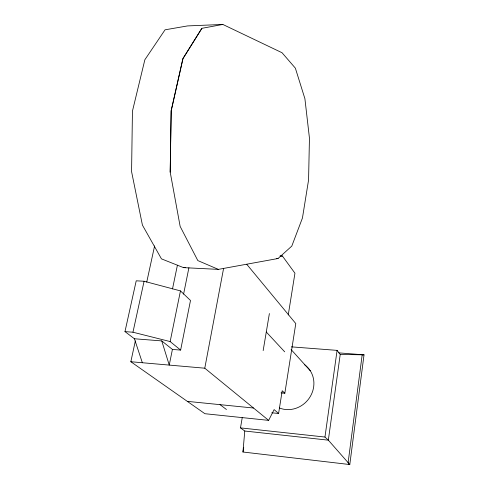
<?xml version="1.0" encoding="UTF-8"?>
<svg xmlns="http://www.w3.org/2000/svg" width="489" height="489" viewBox="0 0 489 489"><rect width="100%" height="100%" fill="white"/><g stroke="black" fill="none" stroke-linecap="round" stroke-linejoin="round"><path stroke-width="0.73" d="M170.172 172.165L171.156 110.795L182.917 58.631L201.865 28.331L222.85 24.45L282.031 52.726L295.362 68.142L304.904 98.705L309.445 138.124L308.571 179.976L302.447 218.002L291.799 246.089L278.052 258.504L218.363 269.378L183.516 267.63L161.456 258.864L142.421 225.111L131.578 171.627L132.44 111.162L144.86 59.744L165.044 29.817L187.556 25.917L222.85 24.45M338.755 352.875L364.024 354.843L349.794 464.55L242.96 452.013L244.769 431.023L240.49 427.887L242.281 417.404M291.401 346.86L337.092 350.375L340.222 354.427L328.333 440.167L349.794 464.55M244.769 431.023L328.333 440.167L324.959 437.05L337.092 350.375M281.047 392.875L284.836 393.229L295.784 323.571L246.804 264.366M271.78 412.783L278.602 413.48L282.202 390.742L284.836 393.229M288.253 314.922L294.946 273.21L282.355 255.943L280.063 255.845M263.161 350.607L269.384 313.547M242.96 452.013L243.724 447.508M278.602 413.48L274.121 409.611L268.644 420.369L204.781 368.199L223.528 268.73M180.63 350.093L190.496 300.472L180.459 290.9L144.084 281.248L136.217 280.808L124.976 331.609L134.432 338.767L161.761 340.912L172.415 349.421L180.63 350.093L170.148 341.566L132.959 332.22L124.976 331.609M172.415 349.421L169.249 365.087L161.761 340.912M183.589 294.109L188.913 267.752M170.148 341.566L180.459 290.9M172.507 288.926L177.409 265.203M146.724 282.165L154.597 245.912M268.644 420.369L204.897 413.706L130.838 361.732L135.343 340.931M132.959 332.22L144.084 281.248M201.865 28.331L182.941 58.631L171.187 110.795L170.203 172.165L180.148 226.407L197.825 260.576L218.363 269.378M280.215 256.334L282.355 255.943M183.516 267.63L185.594 267.404M362.991 354.763L362.178 354.806L348.119 462.643L348.724 464.422M340.222 354.427L364.024 354.843M276.633 258.443L278.052 258.504M130.838 361.732L204.781 368.199M187.305 401.359L253.528 408.022M240.49 427.887L324.959 437.05M220.007 404.647L226.462 409.513M266.285 332.007L284.69 351.817M291.089 349.525L310.301 370.778M134.432 338.767L142.348 362.734M304.708 364.825A25.239 23.533 -50 0 1 310.289 396.512A25.239 23.533 -50 0 1 279.378 407.979"/></g></svg>
